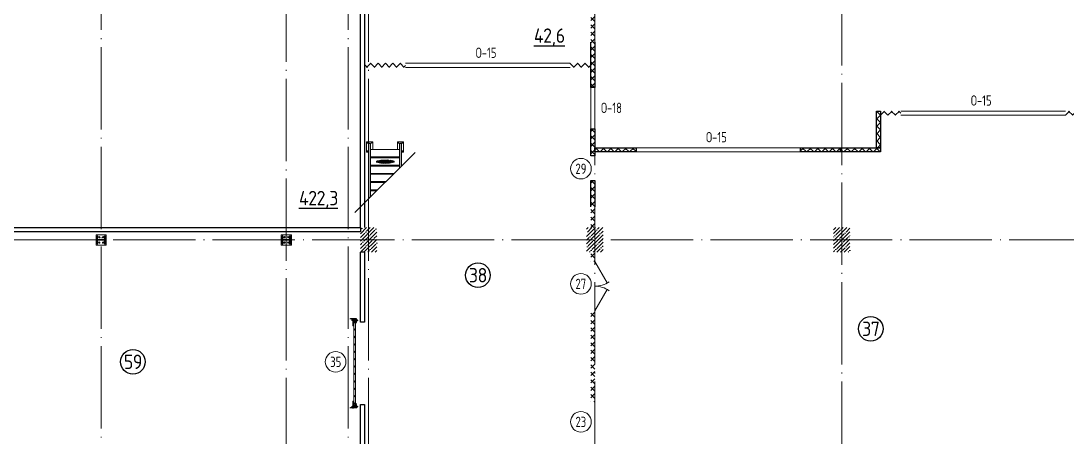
# Model space of a CAD drawing. Extents: x -965262 to 1142518, y -357520 to 71675.
# Drawn here: x -838402 to -812975, y -340036 to -329928 of the extents above; entities that cross this region are included whole.
import ezdxf

# ---------------------------------------------------------------- set-up
doc = ezdxf.new("R2010")
doc.units = 0
doc.header["$LTSCALE"] = 10
doc.linetypes.add('DOTE', pattern=[2.42, 2, -0.2, 0.02, -0.2])
doc.layers.get('0').update_dxf_attribs({"linetype": 'CONTINUOUS', "lineweight": 30})
doc.layers.add('DOTE', color=7, linetype='DOTE', lineweight=9)
doc.styles.add('GOST-2.304_Type-B', font='isocpeur.ttf', dxfattribs={"width": 0.9})
doc.styles.get("Standard").update_dxf_attribs({"font": 'isocpeur.ttf', "height": 300})
pattern_1 = [(45, (-828203.91, -390981.48), (-89.80256, 89.80256), []), (45, (-828114.1, -390981.48), (-89.80256, 89.80256), [158.75, -31.75, 0, -31.75])]

# ---------------------------------------------------------------- blocks, each defined once
blk = doc.blocks.new('MC2')
at = {"lineweight": 15}
for p, q in [((68127, 41566), (68127, 39900)), ((69794, 41566), (68127, 41566)), ((69794, 41566), (69794, 39900)), ((69794, 39900), (68127, 39900))]:
    blk.add_line(p, q, dxfattribs=at)
for p, q in [((69627, 41400), (68294, 41400)), ((68294, 41400), (68294, 41320)), ((68934, 41320), (68294, 41320)), ((68934, 41320), (68934, 40146)), ((69627, 41320), (68987, 41320)), ((68987, 41320), (68987, 40146)), ((69627, 41400), (69627, 41320)), ((68934, 40146), (68294, 40146)), ((68294, 40146), (68294, 40066)), ((69627, 40066), (68294, 40066)), ((69627, 40146), (68987, 40146)), ((69627, 40146), (69627, 40066))]:
    blk.add_line(p, q)
for centre in [(68527, 41033), (69394, 41033), (68527, 40433), (69394, 40433)]:
    blk.add_circle(centre, 107, dxfattribs=at)
blk = doc.blocks.new('anchor.bolt')
for p, q in [((-0.07, 0), (-0.07, -0.72)), ((0.07, 0), (0.07, -0.06)), ((-0.1, -0.04), (-0.07, -0.03)), ((-0.1, -0.04), (0.09, -0.06)), ((0.07, -0.07), (-0.1, -0.04)), ((-0.1, -0.11), (-0.07, -0.1)), ((-0.1, -0.11), (0.09, -0.13)), ((0.07, -0.14), (-0.1, -0.11)), ((-0.1, -0.18), (-0.07, -0.17)), ((-0.1, -0.18), (0.09, -0.2)), ((0.07, -0.21), (-0.1, -0.18)), ((-0.1, -0.25), (-0.07, -0.24)), ((-0.1, -0.25), (0.09, -0.27)), ((0.07, -0.28), (-0.1, -0.25)), ((-0.1, -0.32), (-0.07, -0.31)), ((-0.1, -0.32), (0.09, -0.34)), ((0.07, -0.35), (-0.1, -0.32)), ((-0.1, -0.39), (-0.07, -0.38)), ((-0.1, -0.39), (0.09, -0.41)), ((0.07, -0.42), (-0.1, -0.39)), ((-0.1, -0.46), (-0.07, -0.45)), ((-0.1, -0.46), (0.09, -0.48)), ((0.07, -0.49), (-0.1, -0.46)), ((-0.1, -0.53), (-0.07, -0.52)), ((-0.1, -0.53), (0.09, -0.55)), ((0.07, -0.56), (-0.1, -0.53)), ((-0.09, -0.6), (-0.07, -0.59)), ((-0.09, -0.6), (0.09, -0.62)), ((0.07, -0.63), (-0.09, -0.6)), ((-0.07, -0.72), (0, -0.8)), ((-0.04, -0.62), (-0.06, -0.63)), ((-0.06, -0.64), (-0.06, -0.63)), ((-0.06, -0.73), (-0.06, -0.64)), ((0, -0.79), (-0.06, -0.73)), ((-0.01, -0.63), (-0.04, -0.62)), ((-0.03, -0.63), (0, -0.79)), ((-0.03, -0.63), (0.01, -0.78)), ((-0.02, -0.63), (0.01, -0.77)), ((-0.01, -0.63), (0.02, -0.76)), ((0.03, -0.69), (-0.01, -0.63)), ((0, -0.64), (0.03, -0.75)), ((0, -0.8), (0.07, -0.72)), ((0, -0.79), (0.03, -0.74)), ((0.01, -0.66), (0.03, -0.74)), ((0.03, -0.74), (0.03, -0.69)), ((0.07, -0.06), (0.09, -0.06)), ((0.09, -0.06), (0.07, -0.07)), ((0.07, -0.07), (0.07, -0.13)), ((0.07, -0.13), (0.09, -0.13)), ((0.09, -0.13), (0.07, -0.14)), ((0.07, -0.14), (0.07, -0.2)), ((0.07, -0.2), (0.09, -0.2)), ((0.09, -0.2), (0.07, -0.21)), ((0.07, -0.21), (0.07, -0.27)), ((0.07, -0.27), (0.09, -0.27)), ((0.09, -0.27), (0.07, -0.28)), ((0.07, -0.28), (0.07, -0.34)), ((0.07, -0.33), (0.09, -0.34)), ((0.09, -0.34), (0.07, -0.35)), ((0.07, -0.35), (0.07, -0.41)), ((0.07, -0.4), (0.09, -0.41)), ((0.09, -0.41), (0.07, -0.42)), ((0.07, -0.42), (0.07, -0.48)), ((0.07, -0.47), (0.09, -0.48)), ((0.09, -0.48), (0.07, -0.49)), ((0.07, -0.49), (0.07, -0.55)), ((0.07, -0.55), (0.09, -0.55)), ((0.09, -0.55), (0.07, -0.56)), ((0.07, -0.56), (0.07, -0.62)), ((0.09, -0.62), (0.07, -0.63)), ((0.07, -0.62), (0.09, -0.62)), ((0.07, -0.63), (0.07, -0.72))]:
    blk.add_line(p, q)
blk.add_arc((0.16, -0.64), 0.222, 187.9982, 219.836)
blk = doc.blocks.new('Крепеж_ворот')
at = {"lineweight": 15}
h = blk.add_hatch(dxfattribs=at)
h.set_pattern_fill('ANSI31', color=256, scale=2, angle=180)
h.set_pattern_definition([(225, (746089.599, 74802.7244), (4.49013, -4.49013), [])])
h.paths.add_polyline_path([(746087, 74804), (746087, 74802), (746091, 74802), (746094, 74802), (746094, 74804)], flags=17)
h.paths.add_polyline_path([(746116, 74802, 0.165118), (746120, 74803), (746124, 74806, -0.301689), (746131, 74807), (746135, 74805, 0.130081), (746138, 74804), (746142, 74804), (746142, 74806), (746138, 74806, -0.130081), (746136, 74807), (746133, 74809, 0.301689), (746123, 74808), (746118, 74805, -0.165112), (746116, 74804), (746064, 74804, -0.414223), (746061, 74807), (746061, 74868), (746059, 74868), (746059, 74869), (746059, 74870), (746059, 74870), (746059, 74871), (746059, 74872), (746059, 74872), (746059, 74873), (746059, 74874), (746059, 74875), (746059, 74876), (746059, 74876), (746059, 74877), (746059, 74877), (746059, 74878), (746059, 74879), (746059, 74879), (746061, 74879), (746061, 74945), (746058, 74945), (746058, 74807, 0.41422), (746064, 74802)])
h = blk.add_hatch(dxfattribs=at)
h.set_pattern_fill('ANSI31', color=256, scale=2, angle=90)
h.set_pattern_definition([(135, (736343.8085, 75928.334), (-4.490128, -4.490128), [])])
edge = h.paths.add_edge_path()
edge.add_ellipse((746065, 74838), major_axis=(-1.67, 1.67), ratio=1, start_angle=45, end_angle=135, ccw=False)
edge.add_line((746063, 74838), (746063, 74868))
edge.add_line((746063, 74868), (746061, 74868))
edge.add_line((746061, 74868), (746061, 74838))
edge.add_ellipse((746065, 74838), major_axis=(-2.89, 2.89), ratio=1, start_angle=45, end_angle=135)
edge.add_line((746065, 74834), (746097, 74834))
edge.add_line((746097, 74834), (746097, 74836))
edge.add_line((746097, 74836), (746065, 74836))
edge = h.paths.add_edge_path()
edge.add_ellipse((746065, 74890), major_axis=(2.89, 2.89), ratio=1, start_angle=106, end_angle=135)
edge.add_line((746061, 74890), (746061, 74879))
edge.add_line((746061, 74879), (746063, 74879))
edge.add_line((746063, 74879), (746063, 74890))
edge.add_ellipse((746065, 74890), major_axis=(-1.67, 1.67), ratio=1, start_angle=16, end_angle=45, ccw=False)
edge.add_line((746063, 74891), (746070, 74904))
edge.add_ellipse((746079, 74899), major_axis=(7.45, 7.45), ratio=1, start_angle=-3, end_angle=106, ccw=False)
edge.add_line((746087, 74906), (746097, 74894))
edge.add_line((746097, 74894), (746099, 74895))
edge.add_line((746099, 74895), (746088, 74907))
edge.add_ellipse((746079, 74899), major_axis=(8.67, 8.67), ratio=1, start_angle=-3, end_angle=106)
edge.add_line((746068, 74905), (746062, 74892))
h = blk.add_hatch(color=256, dxfattribs=at)
h.dxf.hatch_style = 1
h.paths.add_polyline_path([(746146, 74809), (746143, 74810, 0.10613), (746142, 74810), (746136, 74809, -0.181324), (746135, 74810, 0.335683), (746120, 74809, -0.119126), (746119, 74809, 0.371631), (746118, 74808), (746118, 74808, 0.451909), (746119, 74807, 0.124341), (746121, 74808, -0.343618), (746134, 74808, 0.181324), (746137, 74808), (746143, 74808, -0.110452), (746143, 74808), (746147, 74807, -0.710497), (746147, 74805), (746143, 74804), (746136, 74804, -0.178994), (746133, 74805, 0.369834), (746130, 74805, -0.178993), (746127, 74804), (746122, 74804, 0.120709), (746122, 74804), (746120, 74803, -0.017147), (746119, 74802, 0.538795), (746120, 74802), (746127, 74802, 0.207608), (746131, 74804, -0.433918), (746132, 74804, 0.207608), (746135, 74802), (746143, 74802, 0.079707), (746143, 74802), (746148, 74804, 0.461502), (746149, 74807, -0.250825), (746149, 74808, -0.128039), (746173, 74816, 0.416657), (746174, 74816), (746174, 74817, 0.409849), (746173, 74817, 0.127248)])
for p, q in [((746058, 74807), (746058, 74945)), ((746058, 74945), (746061, 74945)), ((746059, 74879), (746063, 74879)), ((746059, 74868), (746059, 74879)), ((746059, 74868), (746063, 74868)), ((746061, 74879), (746061, 74945)), ((746061, 74879), (746061, 74890)), ((746061, 74807), (746061, 74868)), ((746061, 74838), (746061, 74868)), ((746068, 74905), (746062, 74892)), ((746070, 74904), (746063, 74891)), ((746063, 74838), (746063, 74890)), ((746064, 74883), (746063, 74883)), ((746064, 74865), (746063, 74865)), ((746064, 74883), (746064, 74874)), ((746067, 74880), (746064, 74883)), ((746064, 74875), (746064, 74873)), ((746064, 74874), (746064, 74865)), ((746067, 74868), (746064, 74865)), ((746064, 74804), (746116, 74804)), ((746064, 74802), (746116, 74802)), ((746097, 74836), (746065, 74836)), ((746097, 74834), (746065, 74834)), ((746067, 74880), (746067, 74875)), ((746067, 74873), (746067, 74868)), ((746079, 74806), (746102, 74806)), ((746079, 74806), (746079, 74804)), ((746079, 74804), (746102, 74804)), ((746082, 74814), (746081, 74813)), ((746081, 74813), (746081, 74806)), ((746099, 74814), (746082, 74814)), ((746086, 74813), (746086, 74806)), ((746087, 74906), (746097, 74894)), ((746088, 74907), (746099, 74895)), ((746095, 74813), (746095, 74806)), ((746097, 74894), (746099, 74895)), ((746097, 74834), (746097, 74836)), ((746099, 74814), (746100, 74813)), ((746100, 74813), (746100, 74806)), ((746102, 74806), (746102, 74804)), ((746118, 74805), (746123, 74808)), ((746120, 74803), (746124, 74806)), ((746135, 74805), (746131, 74807)), ((746136, 74807), (746133, 74809)), ((746142, 74806), (746138, 74806)), ((746138, 74804), (746142, 74804)), ((746142, 74806), (746142, 74804)), ((746142, 74804), (746142, 74806)), ((746143, 74804), (746147, 74805)), ((746143, 74802), (746148, 74804)), ((746174, 74817), (746174, 74816))]:
    blk.add_line(p, q)
for p, q in [((746061, 74879), (746061, 74881)), ((746061, 74834), (746061, 74868)), ((746063, 74883), (746063, 74874)), ((746063, 74874), (746063, 74865)), ((746073, 74842), (746073, 74905)), ((746073, 74896), (746077, 74892)), ((746073, 74851), (746077, 74855)), ((746074, 74886), (746074, 74861)), ((746074, 74880), (746076, 74880)), ((746074, 74867), (746076, 74867)), ((746076, 74886), (746076, 74883)), ((746076, 74883), (746076, 74886)), ((746076, 74886), (746077, 74886)), ((746076, 74864), (746076, 74883)), ((746077, 74873), (746076, 74880)), ((746076, 74880), (746076, 74867)), ((746077, 74873), (746076, 74867)), ((746076, 74864), (746076, 74861)), ((746076, 74864), (746076, 74861)), ((746076, 74861), (746077, 74861)), ((746077, 74886), (746077, 74892)), ((746077, 74861), (746077, 74855)), ((746081, 74898), (746081, 74886)), ((746081, 74849), (746081, 74861)), ((746087, 74898), (746082, 74898)), ((746082, 74886), (746087, 74886)), ((746082, 74861), (746087, 74861)), ((746087, 74849), (746082, 74849)), ((746087, 74899), (746087, 74898)), ((746087, 74886), (746087, 74898)), ((746087, 74886), (746098, 74886)), ((746087, 74849), (746087, 74861)), ((746087, 74861), (746098, 74861)), ((746087, 74847), (746087, 74849)), ((746099, 74885), (746099, 74883)), ((746099, 74883), (746099, 74864)), ((746099, 74882), (746100, 74882)), ((746099, 74865), (746100, 74865)), ((746099, 74862), (746099, 74864)), ((746100, 74861), (746100, 74886)), ((746100, 74886), (746110, 74886)), ((746100, 74861), (746110, 74861)), ((746110, 74861), (746110, 74886)), ((746110, 74881), (746225, 74881)), ((746110, 74865), (746212, 74865)), ((746114, 74877), (746225, 74877)), ((746250, 74859), (746250, 74863))]:
    blk.add_line(p, q, dxfattribs=at)
at = {"lineweight": 15, "ltscale": 0.5}
for p, q in [((746076, 74886), (746074, 74886)), ((746076, 74861), (746074, 74861))]:
    blk.add_line(p, q, dxfattribs=at)
at = {"lineweight": 15, "extrusion": (-1.7375e-14, 1, 0)}
for p, q in [((746113, 74884), (746225, 74884)), ((746113, 74863), (746113, 74884)), ((746113, 74863), (746136, 74863)), ((746117, 74857), (746117, 74829)), ((746117, 74826), (746119, 74823)), ((746119, 74823), (746123, 74825)), ((746121, 74857), (746121, 74829)), ((746123, 74825), (746121, 74828)), ((746123, 74863), (746123, 74863)), ((746250, 74863), (746123, 74863)), ((746250, 74859), (746123, 74859)), ((746124, 74840), (746124, 74849)), ((746136, 74882), (746157, 74882)), ((746136, 74863), (746136, 74882)), ((746157, 74882), (746157, 74863)), ((746157, 74863), (746212, 74863))]:
    blk.add_line(p, q, dxfattribs=at)
at = {"lineweight": 15, "ltscale": 0.5, "extrusion": (-1.7375e-14, 1, 0)}
for p, q in [((746113, 74880), (746225, 74880)), ((746136, 74866), (746113, 74866)), ((746115, 74871), (746120, 74871)), ((746121, 74857), (746117, 74857)), ((746117, 74852), (746117, 74854)), ((746121, 74840), (746117, 74840)), ((746117, 74837), (746117, 74835)), ((746121, 74829), (746117, 74829)), ((746120, 74839), (746120, 74850)), ((746124, 74848), (746120, 74848)), ((746124, 74841), (746120, 74841)), ((746123, 74869), (746123, 74863)), ((746123, 74863), (746123, 74859)), ((746140, 74863), (746140, 74859)), ((746153, 74863), (746153, 74859)), ((746212, 74866), (746157, 74866)), ((746173, 74863), (746173, 74859))]:
    blk.add_line(p, q, dxfattribs=at)
at = {"lineweight": 15, "extrusion": (-2.77556e-16, -1, 0)}
for p, q in [((746225, 74866), (746114, 74866)), ((746128, 74866), (746128, 74863)), ((746138, 74866), (746138, 74863)), ((746164, 74866), (746164, 74863)), ((746174, 74866), (746174, 74863)), ((746201, 74866), (746201, 74863)), ((746210, 74866), (746210, 74863)), ((746225, 74884), (746225, 74863))]:
    blk.add_line(p, q, dxfattribs=at)
at = {"extrusion": (-1, -4.26669e-14, 0)}
for p, q in [((746118, 74808), (746118, 74808)), ((746136, 74809), (746142, 74810)), ((746143, 74808), (746137, 74808)), ((746143, 74810), (746146, 74809)), ((746147, 74807), (746143, 74808))]:
    blk.add_line(p, q, dxfattribs=at)
at = {"extrusion": (-1, -4.2422e-14, 1.22461e-16)}
for p, q in [((746119, 74803), (746122, 74804)), ((746127, 74802), (746120, 74802)), ((746122, 74804), (746127, 74804)), ((746143, 74802), (746135, 74802)), ((746136, 74804), (746143, 74804))]:
    blk.add_line(p, q, dxfattribs=at)
for centre, radius, start, end in [((746064, 74807), 5.62, 180, 270), ((746064, 74807), 3.11, 180, 270), ((746082, 74804), 10.4, 68.2753, 87.8782), ((746091, 74798), 16.2, 73.306, 107.292), ((746099, 74804), 10.4, 92.1218, 111.7247), ((746116, 74807), 3.11, 270, 307.5043), ((746116, 74807), 5.62, 270, 307.5043), ((746119, 74808), 0.586, 91.7247, 173.2711), ((746119, 74807), 0.586, 173.2711, 270.547), ((746118, 74812), 3.52, 271.7247, 298.8983), ((746118, 74812), 5.21, 270.547, 298.8983), ((746128, 74799), 12.4, 54.8903, 129.1143), ((746128, 74799), 10.7, 54.8903, 130.7448), ((746128, 74801), 8.97, 60.3534, 127.5043), ((746128, 74801), 8.97, 60.3534, 127.5043), ((746128, 74801), 8.97, 60.3534, 127.5043), ((746128, 74801), 6.46, 60.3534, 127.5043), ((746136, 74811), 3.54, 234.8903, 276), ((746136, 74811), 1.86, 234.8903, 276), ((746138, 74810), 5.62, 240.3534, 270), ((746138, 74810), 3.11, 240.3534, 270), ((746143, 74810), 0.292, 71.7675, 96), ((746143, 74808), 0.292, 70.7873, 96), ((746176, 74761), 56.8, 93.2805, 122.2878), ((746147, 74806), 0.562, 289.2127, 70.7873), ((746147, 74806), 2.25, 288.2291, 27.3228), ((746176, 74765), 50.3, 93.6593, 122.8448), ((746150, 74807), 0.586, 151, 207.3228), ((746173, 74817), 0.6, 4.1357, 93.2805), ((746173, 74816), 0.6, 273.6593, 4.1357)]:
    blk.add_arc(centre, radius, start, end)
at = {"lineweight": 15}
for centre, radius, start, end in [((746079, 74899), 8.28, 0, 136.0097), ((746079, 74847), 8.28, 223.9903, 0), ((746077, 74883), 0.956, 180, 270), ((746077, 74883), 0.75, 180, 270), ((746077, 74864), 0.956, 90, 180), ((746077, 74864), 0.75, 90, 180), ((746076, 74892), 0.375, 0, 45), ((746076, 74855), 0.375, 315, 0), ((746082, 74898), 0.375, 91, 180), ((746082, 74886), 0.75, 180, 270), ((746082, 74861), 0.75, 90, 180), ((746082, 74849), 0.375, 180, 269), ((746098, 74885), 0.375, 0, 90), ((746098, 74862), 0.375, 270, 0), ((746123, 74857), 5.92, 90, 180), ((746123, 74829), 5.92, 180, 199.6464), ((746123, 74857), 1.87, 90, 180), ((746129, 74855), 8.15, 194.9986, 233.9214), ((746129, 74833), 8.15, 126.0786, 165.0014), ((746123, 74829), 1.87, 180, 185.5313)]:
    blk.add_arc(centre, radius, start, end, dxfattribs=at)
at = {"lineweight": 15, "ltscale": 0.5}
for centre, radius, start, end in [((746119, 74852), 2.25, 195, 270), ((746119, 74836), 2.25, 90, 165), ((746119, 74850), 0.375, 0, 90), ((746119, 74839), 0.375, 270, 0)]:
    blk.add_arc(centre, radius, start, end, dxfattribs=at)
at = {"extrusion": (-1.22461e-16, -5.20252e-30, -1)}
for centre, radius, start, end in [((-746120, 74802), 0.187, 270, 62.4687), ((-746122, 74803), 0.586, 62.4687, 90), ((-746127, 74809), 4.69, 229.4077, 270), ((-746127, 74807), 4.69, 223.0863, 270), ((-746131, 74803), 2.32, 49.4077, 130.5923), ((-746131, 74803), 0.637, 43.0863, 136.9137), ((-746135, 74807), 4.69, 270, 316.9137), ((-746136, 74809), 4.69, 270, 310.5923), ((-746143, 74804), 0.292, 250.7873, 270), ((-746143, 74802), 0.292, 251.7709, 270)]:
    blk.add_arc(centre, radius, start, end, dxfattribs=at)
at = {"extrusion": (0, 0, -1)}
for centre, major_axis, start_param, end_param in [((746065, 74890), (2.89, 2.89), 3.926991, 4.433136), ((746065, 74838), (-2.89, 2.89), 3.926991, 5.497787), ((746065, 74890), (-1.67, 1.67), 5.497787, 6.003933), ((746065, 74838), (-1.67, 1.67), 3.926991, 5.497787), ((746079, 74899), (8.67, 8.67), 4.433136, 6.335545), ((746079, 74899), (7.45, 7.45), 4.433136, 6.335545)]:
    blk.add_ellipse(centre, major_axis=major_axis, ratio=1, start_param=start_param, end_param=end_param, dxfattribs=at)
for points in [[(746067, 74875), (746066, 74875), (746064, 74875)], [(746064, 74873), (746066, 74873), (746067, 74873)]]:
    blk.add_rational_spline(points, [1, 1.01284142743, 1], degree=2)
at = {"lineweight": 15, "ltscale": 0.5}
for points, knots in [([(746115, 74871), (746115, 74871), (746114, 74871), (746114, 74871), (746114, 74872), (746113, 74872), (746113, 74872), (746113, 74873), (746113, 74873), (746113, 74873)], [0.37141352, 0.37141352, 0.37141352, 0.37141352, 0.39402571, 0.39402571, 0.41663789, 0.41663789, 0.43959523, 0.43959523, 0.46255257, 0.46255257, 0.46255257, 0.46255257]), ([(746123, 74869), (746123, 74869), (746123, 74869), (746122, 74870), (746122, 74870), (746122, 74871), (746122, 74871), (746121, 74871), (746121, 74871), (746120, 74871)], [0.28027447, 0.28027447, 0.28027447, 0.28027447, 0.30323181, 0.30323181, 0.32618916, 0.32618916, 0.34880134, 0.34880134, 0.37141352, 0.37141352, 0.37141352, 0.37141352])]:
    blk.add_open_spline(points, degree=3, knots=knots, dxfattribs=at)
at = {"lineweight": 15}
for points in [[(746117, 74827), (746117, 74827), (746117, 74826), (746117, 74826)], [(746121, 74828), (746121, 74828), (746121, 74828), (746121, 74829)]]:
    blk.add_open_spline(points, degree=3, dxfattribs=at)
at = {"xscale": -50.80000000000001, "yscale": 50.80000000000001, "zscale": 50.80000000000001}
blk.add_blockref('anchor.bolt', (746091, 74804), dxfattribs=at)

msp = doc.modelspace()

# ---------------------------------------------------------------- hatches: boundary and pattern name
at = {"lineweight": 15}
h = msp.add_hatch(dxfattribs=at)
h.set_pattern_fill('ANSI37', color=256, scale=40, style=0)
h.set_pattern_definition([(45, (-809695.08, -339310.68), (-89.80256, 89.80256), []), (135, (-809695.08, -339310.68), (-89.80256, -89.80256), [])])
h.paths.add_polyline_path([(-809572, -339247.4), (-809872, -339247.4), (-809872, -339347.4), (-809572, -339347.4)])
h.paths.add_polyline_path([(-824452, -326897.3), (-824552, -326897.3), (-824552, -326897.3), (-824452, -326897.3)], flags=16)
h.paths.add_polyline_path([(-824452, -328097.3), (-824552, -328097.3), (-824552, -328097.3), (-824452, -328097.3)], flags=17)
h.paths.add_polyline_path([(-822901.5, -338572), (-823001.5, -338572), (-823001.5, -338672), (-823001.5, -338772), (-822901.5, -338772)], flags=17)
h.paths.add_polyline_path([(-823001.5, -338672), (-823101.5, -338672), (-824452, -338672), (-824452, -338772), (-823001.5, -338772)], flags=17)
h.paths.add_polyline_path([(-823001.5, -336972), (-824452, -336972), (-824452, -337072), (-823001.5, -337072)], flags=17)
h.paths.add_polyline_path([(-822901.5, -336972), (-823001.5, -336972), (-823001.5, -337072), (-823001.5, -337172), (-822901.5, -337172)], flags=17)
h.paths.add_polyline_path([(-824452, -331447), (-824552, -331447), (-824552, -331547), (-824452, -331547)])
h.paths.add_polyline_path([(-824452, -332447), (-824552, -332447), (-824552, -332547), (-824452, -332547)], flags=17)
h.paths.add_polyline_path([(-824452, -324247), (-824552, -324247), (-824552, -324447), (-824452, -324447)], flags=17)
h.paths.add_polyline_path([(-824452, -326247), (-824552, -326247), (-824552, -326447), (-824452, -326447)])
h.paths.add_polyline_path([(-808672, -339247.4), (-808672.9, -339247.4), (-808672.9, -339347.4), (-808672, -339347.4)])
h.paths.add_polyline_path([(-809572, -339247.4), (-809572.9, -339247.4), (-809572.9, -339347.4), (-809572, -339347.4)])
h.paths.add_polyline_path([(-812252, -332114.3), (-812352, -332114.3), (-812352, -332117), (-812252, -332117)], flags=17)
h.paths.add_polyline_path([(-812352, -332114.3), (-812452, -332114.3), (-812452, -332117), (-812352, -332117)], flags=17)
h.paths.add_polyline_path([(-812452, -332114.3), (-813017, -332114.3), (-813017, -332117), (-812452, -332117)], flags=16)
h.paths.add_polyline_path([(-812452, -332214.3), (-813017, -332214.3), (-813017, -332217), (-812452, -332217)])
h.paths.add_polyline_path([(-812352, -332214.3), (-812452, -332214.3), (-812452, -332217), (-812352, -332217)])
h.paths.add_polyline_path([(-817507, -332114.3), (-817607, -332114.3), (-817607, -332117), (-817507, -332117)])
h.paths.add_polyline_path([(-817017, -332114.3), (-817507, -332114.3), (-817507, -332117), (-817017, -332117)], flags=17)
h.paths.add_polyline_path([(-817017, -332214.3), (-817507, -332214.3), (-817507, -332217), (-817017, -332217)])
h.paths.add_polyline_path([(-823452, -333104.3), (-824452, -333104.3), (-824452, -333107), (-823452, -333107)])
h.paths.add_polyline_path([(-817507, -333104.3), (-818452, -333104.3), (-818452, -333107), (-817507, -333107)])
h.paths.add_polyline_path([(-818452, -333104.3), (-818484.5, -333104.3), (-819452, -333104.3), (-819452, -333107), (-818484.5, -333107), (-818452, -333107)])
h.paths.add_polyline_path([(-823452, -333004.3), (-824452, -333004.3), (-824452, -333007), (-823452, -333007)])
h.paths.add_polyline_path([(-818484.5, -333004.3), (-819452, -333004.3), (-819452, -333007), (-818484.5, -333007)], flags=16)
h.paths.add_polyline_path([(-818452, -333004.3), (-818484.5, -333004.3), (-818484.5, -333007), (-818452, -333007)], flags=16)
h.paths.add_polyline_path([(-817507, -333004.3), (-817607, -333004.3), (-818452, -333004.3), (-818452, -333007), (-817507, -333007)], flags=16)
h.paths.add_polyline_path([(-823452, -333004.3), (-823484.5, -333004.3), (-823484.5, -333104.3), (-823452, -333104.3)])
h.paths.add_polyline_path([(-819452, -333004.3), (-819484.5, -333004.3), (-819484.5, -333104.3), (-819452, -333104.3)], flags=16)
h.paths.add_polyline_path([(-824652, -331057), (-825052, -331057), (-825052, -331059.2), (-824652, -331059.2)])
h.paths.add_polyline_path([(-829052, -331057), (-829842, -331057), (-829842, -331059.2), (-829052, -331059.2)])
h.paths.add_polyline_path([(-829052, -330957), (-830052, -330957), (-830052, -330959.2), (-829052, -330959.2)])
h.paths.add_polyline_path([(-824552, -330957), (-825052, -330957), (-825052, -330959.2), (-824552, -330959.2)])
h.paths.add_polyline_path([(-824452, -333804.7), (-824552, -333804.7), (-824552, -333807), (-824452, -333807)])
h.paths.add_polyline_path([(-824452, -333204.7), (-824552, -333204.7), (-824552, -333207), (-824452, -333207)])
h.paths.add_polyline_path([(-824452, -326897.3), (-824552, -326897.3), (-824552, -326897.3), (-824452, -326897.3)])
h.paths.add_polyline_path([(-824452, -328097.3), (-824552, -328097.3), (-824552, -328097.3), (-824452, -328097.3)])
h.paths.add_polyline_path([(-829202, -323047), (-829752, -323047), (-829752, -323147), (-829202, -323147)])
h.paths.add_polyline_path([(-824652, -323047), (-825202, -323047), (-825202, -323147), (-824652, -323147)])
h.paths.add_polyline_path([(-823452, -323047), (-824252, -323047), (-824252, -323147), (-823452, -323147)])
h.paths.add_polyline_path([(-818652, -323047), (-819452, -323047), (-819452, -323147), (-818652, -323147)])
h.paths.add_polyline_path([(-817452, -323047), (-818252, -323047), (-818252, -323147), (-817452, -323147)])
h.paths.add_polyline_path([(-812652, -323047), (-813452, -323047), (-813452, -323147), (-812652, -323147)])
h.paths.add_polyline_path([(-811651.8, -323047), (-812252, -323047), (-812252, -323147), (-811651.8, -323147)])
h.paths.add_polyline_path([(-808051.6, -323047), (-808651.8, -323047), (-808651.8, -323147), (-808051.6, -323147)])
h.paths.add_polyline_path([(-807951.6, -322846.6), (-808051.6, -322846.6), (-808051.6, -323846.6), (-807951.6, -323846.6)])
h.paths.add_polyline_path([(-807951.6, -321397), (-808051.6, -321397), (-808051.6, -321846.6), (-807951.6, -321846.6)])
h.paths.add_polyline_path([(-807851.6, -321297), (-808051.6, -321297), (-808051.6, -321397), (-807851.6, -321397)])
h.paths.add_polyline_path([(-806502, -321297), (-806951.6, -321297), (-806951.6, -321397), (-806851.6, -321397), (-806502, -321397)])
h.paths.add_polyline_path([(-807951.6, -325846.6), (-808051.6, -325846.6), (-808051.6, -326846.6), (-807951.6, -326846.6), (-807951.6, -326746.6)])
h.paths.add_polyline_path([(-807851.6, -326846.6), (-807951.6, -326846.6), (-808051.6, -326846.6), (-808051.6, -326946.6), (-807851.6, -326946.6)])
h.paths.add_polyline_path([(-806502, -326846.6), (-806602, -326846.6), (-806951.6, -326846.6), (-806951.6, -326946.6), (-806502, -326946.6)])
h.paths.add_polyline_path([(-824452, -323547), (-824552, -323547), (-824552, -324447), (-824452, -324447)])
h.paths.add_polyline_path([(-824452, -326447), (-824552, -326447), (-824552, -326897.3), (-824452, -326897.3)])
h.paths.add_polyline_path([(-824452, -328097.3), (-824552, -328097.3), (-824552, -328097.3), (-824552, -328447), (-824452, -328447)])
h.paths.add_polyline_path([(-824452, -328447), (-824552, -328447), (-824552, -328947), (-824452, -328947)])
h.paths.add_polyline_path([(-824452, -329547), (-824552, -329547), (-824552, -330447), (-824452, -330447)])
h.paths.add_polyline_path([(-824452, -330447), (-824552, -330447), (-824552, -331447), (-824452, -331447)])
h.paths.add_polyline_path([(-824552, -330959.2), (-825052, -330959.2), (-825052, -331059.2), (-824552, -331059.2)])
h.paths.add_polyline_path([(-829052, -330959.2), (-830052, -330959.2), (-830052, -331059.2), (-829052, -331059.2)])
h.paths.add_polyline_path([(-824452, -332447), (-824552, -332447), (-824552, -333204.7), (-824452, -333204.7)])
h.paths.add_polyline_path([(-823484.5, -333004.3), (-824452, -333004.3), (-824452, -333104.3), (-823484.5, -333104.3)])
h.paths.add_polyline_path([(-818484.5, -333004.3), (-819484.5, -333004.3), (-819484.5, -333104.3), (-818484.5, -333104.3)])
h.paths.add_polyline_path([(-817507, -333004.3), (-817607, -333004.3), (-818484.5, -333004.3), (-818484.5, -333104.3), (-817507, -333104.3)])
h.paths.add_polyline_path([(-817507, -332114.3), (-817607, -332114.3), (-817607, -333004.3), (-817507, -333004.3)])
h.paths.add_polyline_path([(-817017, -332114.3), (-817507, -332114.3), (-817507, -332214.3), (-817017, -332214.3)])
h.paths.add_polyline_path([(-812352, -332114.3), (-813017, -332114.3), (-813017, -332214.3), (-812352, -332214.3)])
h.paths.add_polyline_path([(-812252, -332114.3), (-812352, -332114.3), (-812352, -332214.3), (-812352, -332314.3), (-812352, -332947), (-812252, -332947)])
h.paths.add_polyline_path([(-812252, -333947), (-812352, -333947), (-812352, -334947), (-812252, -334947)])
h.paths.add_polyline_path([(-812252, -335547), (-812352, -335547), (-812352, -336547), (-812252, -336547)])
h.paths.add_polyline_path([(-812252, -338547), (-812352, -338547), (-812352, -339347.4), (-812252, -339347.4)])
h.paths.add_polyline_path([(-811252, -339247.4), (-812252, -339247.4), (-812252, -339347.4), (-811252, -339347.4)])
h.paths.add_polyline_path([(-809572.9, -339247.4), (-810252, -339247.4), (-810252, -339347.4), (-809572.9, -339347.4)])
h.paths.add_polyline_path([(-808448, -339247.4), (-808672.9, -339247.4), (-808672.9, -339347.4), (-808572.9, -339347.4), (-808448, -339347.4)])
h.paths.add_polyline_path([(-824452, -340182), (-824552, -340182), (-824552, -340282), (-824552, -340647), (-824452, -340647)])
h.paths.add_polyline_path([(-824452, -339097), (-824552, -339097), (-824552, -339182), (-824452, -339182)])
h.paths.add_polyline_path([(-824452, -338097), (-824552, -338097), (-824552, -339097), (-824452, -339097)])
h.paths.add_polyline_path([(-823001.5, -338672), (-823101.5, -338672), (-824452, -338672), (-824452, -338772), (-823001.5, -338772)])
h.paths.add_polyline_path([(-822901.5, -338572), (-823001.5, -338572), (-823001.5, -338672), (-823001.5, -338772), (-822901.5, -338772)], flags=17)
h.paths.add_polyline_path([(-824452, -337097), (-824552, -337097), (-824552, -338097), (-824452, -338097)])
h.paths.add_polyline_path([(-824452, -336972), (-824552, -336972), (-824552, -337072), (-824552, -337097), (-824452, -337097)])
h.paths.add_polyline_path([(-823001.5, -336972), (-824452, -336972), (-824452, -337072), (-823001.5, -337072)])
h.paths.add_polyline_path([(-822901.5, -336972), (-823001.5, -336972), (-823001.5, -337072), (-823001.5, -337172), (-822901.5, -337172)], flags=17)
h.paths.add_polyline_path([(-824452, -335547), (-824552, -335547), (-824552, -335772), (-824452, -335772)])
h.paths.add_polyline_path([(-824452, -334447), (-824552, -334447), (-824552, -334947), (-824452, -334947)])
h.paths.add_polyline_path([(-824452, -333804.7), (-824552, -333804.7), (-824552, -333905.2), (-824552, -334447), (-824452, -334447)])
h.paths.add_polyline_path([(-824552, -331059.3), (-824552, -331057), (-824652, -331057), (-824652, -331059.3)])
h.paths.add_polyline_path([(-829842, -331059.3), (-830052, -331059.3), (-830052, -331057), (-829842, -331057)])
h.paths.add_polyline_path([(-817607, -333007), (-817607, -333004.3), (-817507, -333004.3), (-817507, -333007)])
h = msp.add_hatch(dxfattribs=at)
h.set_pattern_fill('TREAD', color=256, scale=50.8, angle=360, style=0, pattern_type=2)
h.set_pattern_definition([(360, (-825621.163, -333941.958), (12.7, 25.4), [12.7, -12.7]), (90, (-825621.163, -333941.958), (-25.4, 12.7), [12.7, -12.7]), (45, (-825608.463, -333941.958), (2e-14, 50.8), [17.9605, -53.88154]), (45, (-825621.163, -333929.258), (2e-14, 50.8), [17.9605, -53.88154]), (135, (-825621.163, -333903.858), (-50.8, 2e-14), [17.9605, -53.88154]), (135, (-825583.063, -333916.558), (-50.8, 2e-14), [17.9605, -53.88154])])
edge = h.paths.add_edge_path()
edge.add_ellipse((-829549, -333344.8), major_axis=(-228.2, 0), ratio=0.1889764, start_angle=0, end_angle=360)
h = msp.add_hatch(dxfattribs=at)
h.set_pattern_fill('ANSI35', color=256, scale=20, style=0)
h.set_pattern_definition(pattern_1)
h.paths.add_polyline_path([(-829752, -334947), (-830152, -334947), (-830152, -335547), (-829752, -335547)])
h = msp.add_hatch(dxfattribs=at)
h.set_pattern_fill('ANSI35', color=256, scale=20, style=0)
h.set_pattern_definition(pattern_1)
h.paths.add_polyline_path([(-824252, -334947), (-824652, -334947), (-824652, -335547), (-824252, -335547)])
h = msp.add_hatch(dxfattribs=at)
h.set_pattern_fill('ANSI35', color=256, scale=20, style=0)
h.set_pattern_definition(pattern_1)
h.paths.add_polyline_path([(-818252, -334947), (-818652, -334947), (-818652, -335547), (-818252, -335547)])
h = msp.add_hatch(dxfattribs=at)
h.set_pattern_fill('ANSI37', color=256, scale=40)
h.set_pattern_definition([(45, (-830292.88, -336887.37), (-89.8026, 89.8026), []), (135, (-830292.88, -336887.37), (-89.8026, -89.8026), [])])
h.paths.add_polyline_path([(-830267.9, -336630.6), (-830307.9, -336630.6), (-830307.9, -337230.6), (-830267.9, -337230.6)], flags=17)
h.paths.add_polyline_path([(-830307.9, -339263.4), (-830307.9, -336630.6), (-830267.9, -336630.6), (-830267.9, -339263.4)])

# ---------------------------------------------------------------- linework, layer by layer
at = {"extrusion": (0, 0, -1)}
for p, q in [((-830152, -334947), (-830152, -329547)), ((-830052, -329547), (-830052, -334947)), ((-824552, -331547, 48.7), (-824552, -330447, 48.7)), ((-824452, -330447, 48.7), (-824452, -331547, 48.7)), ((-824452, -331547, 48.7), (-824552, -331547, 48.7)), ((-817607, -333007, 48.7), (-817607, -332117, 48.7)), ((-817607, -332117, 48.7), (-817507, -332117, 48.7)), ((-817507, -332117, 48.7), (-817507, -333007, 48.7)), ((-824552, -333207, 48.7), (-824552, -332547, 48.7)), ((-824552, -332547, 48.7), (-824452, -332547, 48.7)), ((-824452, -332547, 48.7), (-824452, -333207, 48.7)), ((-824452, -333107, 48.7), (-824452, -333007, 48.7)), ((-824452, -333007, 48.7), (-823452, -333007, 48.7)), ((-823452, -333007, 48.7), (-823452, -333107, 48.7)), ((-819452, -333107, 48.7), (-819452, -333007, 48.7)), ((-819452, -333007, 48.7), (-818484.5, -333007, 48.7)), ((-818484.5, -333007, 48.7), (-818484.5, -333107, 48.7)), ((-818484.5, -333107, 48.7), (-818484.5, -333007, 48.7)), ((-818484.5, -333007, 48.7), (-817507, -333007, 48.7)), ((-817507, -333007, 48.7), (-817607, -333007, 48.7)), ((-817507, -333007, 48.7), (-817507, -333107, 48.7)), ((-824452, -333207, 48.7), (-824552, -333207, 48.7)), ((-823452, -333107, 48.7), (-824452, -333107, 48.7)), ((-818484.5, -333107, 48.7), (-819452, -333107, 48.7)), ((-817507, -333107, 48.7), (-818484.5, -333107, 48.7)), ((-824552, -334447, 48.7), (-824552, -333807, 48.7)), ((-824552, -333807, 48.7), (-824452, -333807, 48.7)), ((-824452, -333807, 48.7), (-824452, -334447, 48.7)), ((-842127, -334947), (-830152, -334947)), ((-830152, -335047), (-842127, -335047)), ((-830152, -334947), (-830152, -335047)), ((-830152, -337247), (-830152, -335547)), ((-830052, -335547), (-830152, -335547)), ((-830052, -335547), (-830052, -337247)), ((-830052, -337247), (-830152, -337247)), ((-830152, -339247), (-830052, -339247)), ((-830152, -340647), (-830152, -339247)), ((-830052, -339247), (-830052, -340647))]:
    msp.add_line(p, q, dxfattribs=at)
at = {"lineweight": 15}
for p, q in [((-829052, -330957, 48.7), (-825052, -330957, 48.7)), ((-829052, -331057, 48.7), (-825052, -331057, 48.7)), ((-824552, -332547, 48.7), (-824552, -331547, 48.7)), ((-824452, -332547, 48.7), (-824452, -331547, 48.7)), ((-817017, -332117, 48.7), (-813017, -332117, 48.7)), ((-817017, -332217, 48.7), (-813017, -332217, 48.7)), ((-830002, -333116), (-830002, -332866)), ((-830002, -332866), (-829852, -332866)), ((-829952, -332895), (-829952, -334253)), ((-829952, -332895), (-829902, -332895)), ((-829947, -332902), (-829907, -332902)), ((-829947, -334248), (-829947, -332902)), ((-829907, -332902), (-829947, -332902)), ((-829907, -334208), (-829907, -332902)), ((-829902, -334203), (-829902, -332895)), ((-829202, -333047), (-829902, -333047)), ((-829902, -333053), (-829202, -333053)), ((-829852, -332866), (-829852, -333047)), ((-829252, -333047), (-829252, -332866)), ((-829252, -332866), (-829102, -332866)), ((-829202, -332895), (-829202, -333503)), ((-829202, -332895), (-829152, -332895)), ((-829197, -332902), (-829157, -332902)), ((-829197, -333498), (-829197, -332902)), ((-829157, -332902), (-829197, -332902)), ((-829157, -333458), (-829157, -332902)), ((-829152, -333453), (-829152, -332895)), ((-829102, -332866), (-829102, -333116)), ((-823452, -333007, 48.7), (-819452, -333007, 48.7)), ((-830283.3, -334584.3), (-828820.7, -333121.7)), ((-829952, -333116), (-830002, -333116)), ((-829202, -333231), (-829902, -333231)), ((-829202, -333234), (-829902, -333234)), ((-829902, -333237), (-829202, -333237)), ((-829202, -333247), (-829902, -333247)), ((-829902, -333253), (-829202, -333253)), ((-829102, -333116), (-829152, -333116)), ((-823452, -333107, 48.7), (-819452, -333107, 48.7)), ((-829202, -333431), (-829902, -333431)), ((-829202, -333434), (-829902, -333434)), ((-829902, -333437), (-829202, -333437)), ((-829202, -333447), (-829902, -333447)), ((-829902, -333453), (-829202, -333453)), ((-829330, -333631), (-829902, -333631)), ((-829333, -333634), (-829902, -333634)), ((-829902, -333637), (-829336, -333637)), ((-829346, -333647), (-829902, -333647)), ((-829902, -333653), (-829352, -333653)), ((-829530, -333831), (-829902, -333831)), ((-829533, -333834), (-829902, -333834)), ((-829902, -333837), (-829536, -333837)), ((-829546, -333847), (-829902, -333847)), ((-829902, -333853), (-829552, -333853)), ((-829730, -334031), (-829902, -334031)), ((-829733, -334034), (-829902, -334034)), ((-829902, -334037), (-829736, -334037)), ((-829746, -334047), (-829902, -334047)), ((-829902, -334053), (-829752, -334053)), ((-824452, -335772, 48.7), (-824152, -336291.6, 48.7)), ((-824452, -336972, 48.7), (-824152, -336452.4, 48.7)), ((-830307.9, -339263.4, 1808.5), (-830307.9, -337230.6, 1808.5)), ((-830267.9, -337230.6, 1808.5), (-830307.9, -337230.6, 1808.5)), ((-830267.9, -339263.4, 1808.5), (-830267.9, -337230.6, 1808.5)), ((-830267.9, -339263.4, 1808.5), (-830307.9, -339263.4, 1808.5))]:
    msp.add_line(p, q, dxfattribs=at)
for centre, radius in [((-829977, -332891), 7), ((-829977, -333091), 7), ((-829877, -332891), 7), ((-829227, -332891), 7), ((-829127, -332891), 7), ((-829127, -333091), 7), ((-824790.5, -333516.6, -4711.1), 250), ((-824790.5, -336314.5, -4711.1), 250), ((-830753.3, -338208.6, -4711.1), 250), ((-824790.5, -339666.6, -4711.1), 250)]:
    msp.add_circle(centre, radius, dxfattribs=at)
for centre in [(-827294.8, -336104.3), (-817746.2, -337406.3), (-835680.2, -338208.5, -4711.1)]:
    msp.add_circle(centre, 300)
for centre, start, end in [((-824452, -335772, 48.7), 270, 305), ((-824452, -336972, 48.7), 55, 90)]:
    msp.add_arc(centre, 600, start, end, dxfattribs=at)
at = {"layer": 'DOTE', "ltscale": 100, "extrusion": (0, -1, 0)}
for p, q in [((-836452, -279747, -1451.3), (-836452, -355782.3, -1451.3)), ((-830452, -279747, -1451.3), (-830452, -355782.3, -1451.3)), ((-824452, -280610.2, -1451.3), (-824452, -355782.3, -1451.3)), ((-818452, -280610.2, -1451.3), (-818452, -355782.3, -1451.3)), ((-831952, -316817.4, -1451.3), (-831952, -353929.9)), ((-829952, -316817.4, -1451.3), (-829952, -353929.9, -1451.3))]:
    msp.add_line(p, q, dxfattribs=at)
at = {"layer": 'DOTE', "ltscale": 100}
msp.add_line((-780922, -335247, -1451.3), (-852807.2, -335247, -1451.3), dxfattribs=at)

# ---------------------------------------------------------------- block references
at = {"lineweight": 15, "xscale": 0.1500000000232831, "yscale": 0.1500000000232831, "zscale": 0.1500000000232831, "rotation": 270}
for p in [(-842561.9, -324902.9), (-838061.9, -324902.9)]:
    msp.add_blockref('MC2', p, dxfattribs=at)
at = {"xscale": -1, "rotation": 90}
msp.add_blockref('Крепеж_ворот', (-755450.4, 408893.3, 1808.5), dxfattribs=at)
at = {"rotation": 90.00000000000001}
msp.add_blockref('Крепеж_ворот', (-755450.4, -1085387.3, 1808.5), dxfattribs=at)

# ---------------------------------------------------------------- texts
at = {"width": 0.75}
for s, p in [('О-15', (-827348.5, -330825.6, 13303.3)), ('О-15', (-815313.5, -331985.6, 13303.3)), ('О-18', (-824303, -332164, 18063.1)), ('О-15', (-821748.5, -332875.6, 13303.3))]:
    msp.add_text(s, height=250, dxfattribs=at).set_placement(p)
at = {"lineweight": 15, "width": 0.75}
for s, p in [('29', (-824923, -333642.3, -4711.1)), ('27', (-824922.6, -336440.2, -4711.1)), ('35', (-830883.8, -338334.3, -4711.1)), ('23', (-824921.9, -339792.3, -4711.1))]:
    msp.add_text(s, height=250, dxfattribs=at).set_placement(p)
at = {"char_height": 350, "attachment_point": 5, "style": 'GOST-2.304_Type-B'}
for s, insert, width in [('{\\fISOCPEUR|b0|i0|c0|p34;\\T0.95;\\L42,6}', (-825559.2, -330325, -3211.1), 2000), ('{\\fISOCPEUR|b0|i0|c0|p34;\\T0.95;\\L422,3}', (-831170.3, -334271.9, -48.7), 2000), ('{\\fISOCPEUR|b0|i0|c0|p34;\\T0.95;38}', (-827294.8, -336104.3, 4711.1), 800), ('{\\fISOCPEUR|b0|i0|c0|p34;\\T0.95;37}', (-817746.2, -337406.3, 4711.1), 800), ('{\\fISOCPEUR|b0|i0|c0|p34;\\T0.95;59}', (-835680.2, -338208.5), 800)]:
    msp.add_mtext(s, dxfattribs=dict(at, insert=insert, width=width))

doc.saveas('drawing.dxf')
